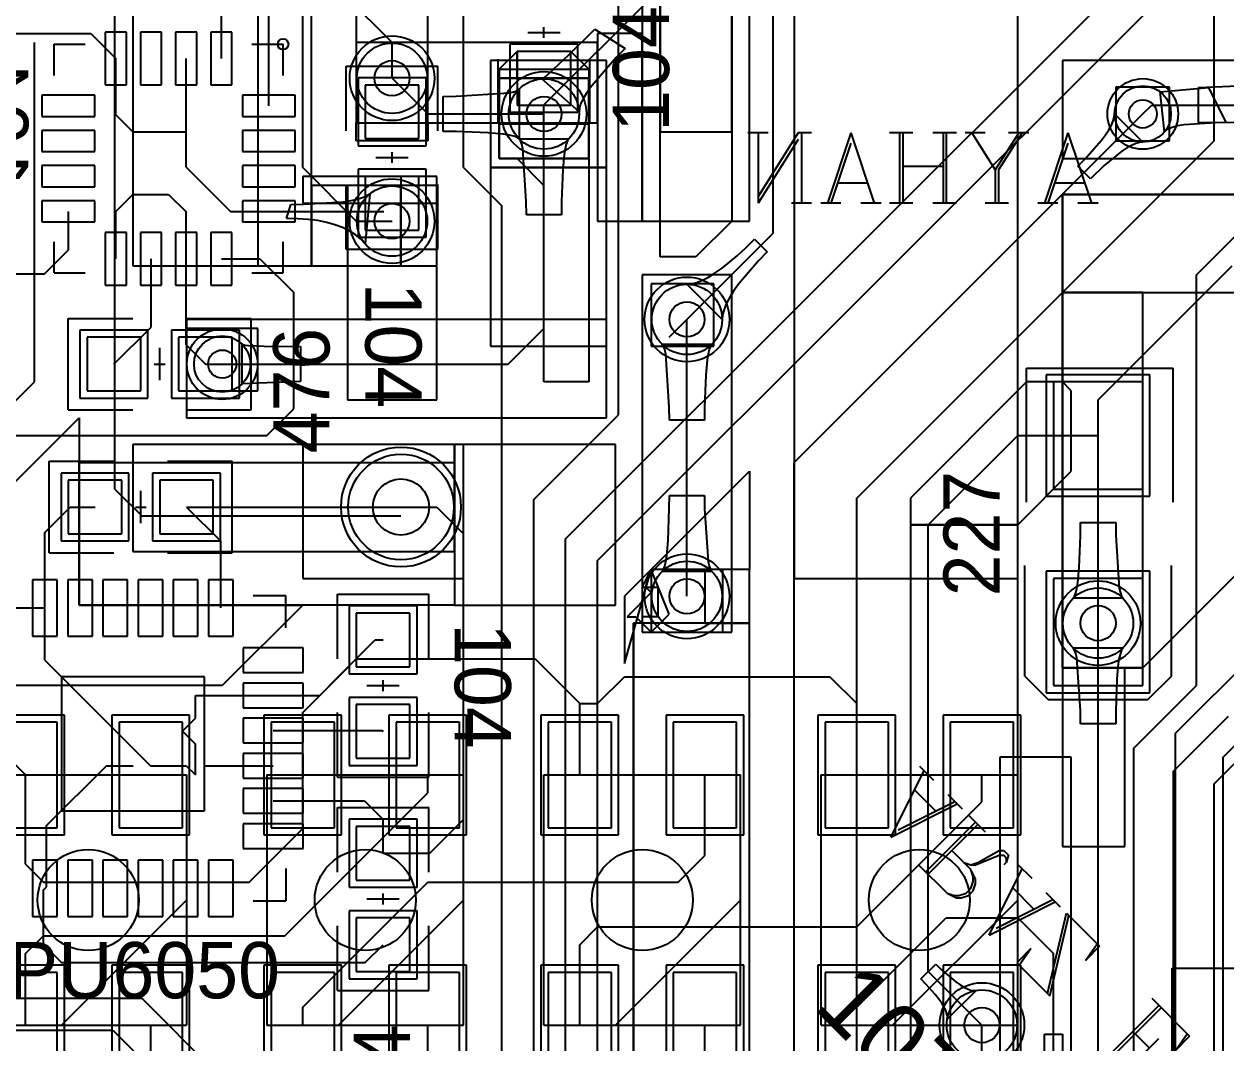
# Model space of a CAD drawing. Header units: millimetres. Extents: x 57.6 to 115.3, y 47.5 to 119.3.
# Drawn here: x 76.05 to 93.13, y 86.74 to 101.23 of the extents above; entities that cross this region are included whole.
import ezdxf

# ---------------------------------------------------------------- set-up
doc = ezdxf.new("R2010")
doc.units = ezdxf.units.MM
for name, color, linetype in [('BottomLayer', 5, 'Continuous'), ('BottomOverlay', 54, 'Continuous'), ('BottomSolder', 6, 'Continuous'), ('PadHoleLayer', 156, 'Continuous'), ('TopLayer', 1, 'Continuous'), ('TopOverlay', 2, 'Continuous'), ('TopSolder', 216, 'Continuous'), ('ViaHoleLayer', 16, 'Continuous')]:
    doc.layers.add(name, color=color, linetype=linetype)

msp = doc.modelspace()

# ---------------------------------------------------------------- linework, layer by layer
at = {"layer": 'BottomLayer'}
for p, q in [((79.375, 102.235), (79.375, 97.79)), ((80.137, 97.79), (80.137, 102.235)), ((83.439, 100.078), (85.596, 102.235)), ((77.597, 101.981), (77.597, 97.79)), ((80.137, 97.79), (80.137, 101.981)), ((80.01, 99.187), (80.01, 101.854)), ((77.343, 94.615), (77.343, 101.6)), ((84.836, 101.473), (84.836, 98.425)), ((86.36, 98.425), (86.36, 101.473)), ((86.995, 101.473), (86.995, 93.345)), ((90.17, 93.345), (90.17, 101.473)), ((83.799, 100.796), (84.163, 101.156)), ((84.163, 101.156), (84.594, 100.879)), ((76.2, 96.139), (76.2, 100.965)), ((80.772, 100.965), (80.772, 99.822)), ((84.201, 100.965), (80.772, 100.965)), ((84.201, 101.092), (84.201, 98.425)), ((84.836, 101.092), (84.201, 101.092)), ((84.201, 99.822), (84.201, 100.965)), ((84.836, 98.425), (84.836, 101.092)), ((83.497, 100.513), (83.799, 100.796)), ((84.594, 100.879), (84.467, 100.75)), ((82.677, 100.711), (82.677, 99.187)), ((84.328, 100.711), (82.677, 100.711)), ((84.467, 100.75), (84.095, 100.319)), ((84.328, 99.187), (84.328, 100.711)), ((90.805, 100.711), (90.805, 99.314)), ((94.488, 100.711), (90.805, 100.711)), ((81.28, 100.457), (81.788, 99.949)), ((83.407, 100.448), (83.424, 100.456)), ((83.938, 99.978), (83.407, 100.448)), ((83.424, 100.456), (83.454, 100.477)), ((83.454, 100.477), (83.497, 100.513)), ((82.945, 100.25), (83.009, 100.265)), ((83.009, 100.265), (83.056, 100.283)), ((83.056, 100.283), (83.086, 100.303)), ((83.086, 100.303), (83.086, 99.595)), ((84.095, 100.319), (84.037, 100.234)), ((92.197, 100.262), (92.882, 100.326)), ((92.258, 99.696), (92.197, 100.262)), ((92.741, 100.326), (93.57, 100.359)), ((92.741, 99.826), (92.741, 100.326)), ((92.882, 100.326), (93.129, 99.826)), ((82.006, 100.199), (82.192, 100.2)), ((82.006, 99.699), (82.006, 100.199)), ((82.192, 100.2), (82.945, 100.25)), ((83.96, 100.088), (83.942, 100.029)), ((83.991, 100.157), (83.96, 100.088)), ((84.037, 100.234), (83.991, 100.157)), ((81.788, 99.949), (83.439, 99.949)), ((83.439, 99.949), (83.439, 100.078)), ((83.439, 96.901), (83.439, 99.949)), ((83.942, 100.029), (83.938, 99.978)), ((91.948, 99.949), (92.075, 100.076)), ((92.075, 100.076), (93.853, 100.076)), ((80.772, 99.822), (84.201, 99.822)), ((92.381, 99.762), (92.327, 99.743)), ((92.448, 99.779), (92.381, 99.762)), ((92.529, 99.793), (92.448, 99.779)), ((92.982, 99.825), (92.529, 99.793)), ((93.256, 99.821), (92.741, 99.826)), ((93.129, 99.826), (92.982, 99.825)), ((82.192, 99.698), (82.006, 99.699)), ((82.647, 99.682), (82.192, 99.698)), ((82.863, 99.662), (82.647, 99.682)), ((82.945, 99.648), (82.863, 99.662)), ((83.009, 99.633), (82.945, 99.648)), ((83.056, 99.615), (83.009, 99.633)), ((83.086, 99.595), (83.056, 99.615)), ((83.105, 99.566), (83.085, 99.596)), ((83.085, 99.596), (83.793, 99.596)), ((83.793, 99.596), (83.773, 99.566)), ((92.286, 99.721), (92.258, 99.696)), ((92.327, 99.743), (92.286, 99.721)), ((83.123, 99.519), (83.105, 99.566)), ((83.138, 99.455), (83.123, 99.519)), ((83.188, 98.702), (83.138, 99.455)), ((83.74, 99.455), (83.726, 99.373)), ((83.755, 99.519), (83.74, 99.455)), ((83.773, 99.566), (83.755, 99.519)), ((83.726, 99.373), (83.706, 99.157)), ((90.805, 99.314), (94.488, 99.314)), ((80.01, 99.187), (80.772, 98.425)), ((80.01, 99.06), (80.01, 98.679)), ((81.915, 99.06), (80.01, 99.06)), ((81.407, 99.06), (81.407, 97.79)), ((81.915, 99.06), (81.407, 99.06)), ((81.915, 97.79), (81.915, 99.06)), ((81.915, 98.679), (81.915, 99.06)), ((82.677, 99.187), (84.328, 99.187)), ((82.677, 99.187), (82.677, 96.647)), ((84.328, 99.187), (82.677, 99.187)), ((83.706, 99.157), (83.69, 98.702)), ((84.328, 96.647), (84.328, 99.187)), ((80.137, 98.933), (80.137, 97.79)), ((81.407, 98.933), (80.137, 98.933)), ((81.407, 97.79), (81.407, 98.933)), ((90.805, 98.806), (90.805, 97.409)), ((97.409, 98.806), (90.805, 98.806)), ((90.805, 92.075), (90.805, 98.806)), ((90.805, 98.806), (93.345, 98.806)), ((80.01, 98.679), (81.915, 98.679)), ((83.189, 98.516), (83.188, 98.702)), ((83.69, 98.702), (83.689, 98.516)), ((80.772, 98.425), (81.28, 98.425)), ((83.689, 98.516), (83.189, 98.516)), ((84.201, 98.425), (84.836, 98.425)), ((84.836, 98.425), (86.36, 98.425)), ((77.597, 97.79), (80.137, 97.79)), ((79.375, 97.79), (80.137, 97.79)), ((80.137, 97.79), (81.407, 97.79)), ((81.407, 97.79), (81.915, 97.79)), ((91.313, 95.885), (93.218, 97.79)), ((84.836, 97.663), (84.836, 92.583)), ((86.106, 97.663), (84.836, 97.663)), ((86.106, 92.583), (86.106, 97.663)), ((90.805, 97.409), (90.805, 92.075)), ((91.948, 97.409), (90.805, 97.409)), ((90.805, 97.409), (97.409, 97.409)), ((91.948, 92.075), (91.948, 97.409)), ((78.359, 97.028), (78.359, 95.631)), ((84.328, 97.028), (78.359, 97.028)), ((84.328, 95.631), (84.328, 97.028)), ((85.471, 93.091), (85.471, 97.028)), ((82.931, 96.393), (83.439, 96.901)), ((79.15, 96.11), (79.15, 96.676)), ((79.15, 96.676), (79.164, 96.67)), ((79.164, 96.67), (79.193, 96.664)), ((85.137, 96.645), (85.117, 96.675)), ((85.117, 96.675), (85.825, 96.675)), ((85.825, 96.675), (85.805, 96.645)), ((79.193, 96.664), (79.238, 96.659)), ((79.238, 96.659), (79.464, 96.648)), ((79.464, 96.648), (79.979, 96.643)), ((79.979, 96.643), (79.979, 96.143)), ((82.677, 96.647), (84.328, 96.647)), ((85.155, 96.598), (85.137, 96.645)), ((85.17, 96.534), (85.155, 96.598)), ((85.22, 95.781), (85.17, 96.534)), ((85.772, 96.534), (85.758, 96.452)), ((85.787, 96.598), (85.772, 96.534)), ((85.805, 96.645), (85.787, 96.598)), ((78.867, 96.393), (82.931, 96.393)), ((85.758, 96.452), (85.738, 96.236)), ((85.738, 96.236), (85.722, 95.781)), ((75.198, 95.137), (76.2, 96.139)), ((79.979, 96.143), (79.15, 96.11)), ((91.313, 92.71), (91.313, 95.885)), ((85.221, 95.595), (85.22, 95.781)), ((85.722, 95.781), (85.721, 95.595)), ((75.184, 93.98), (76.835, 95.631)), ((76.835, 95.631), (76.835, 92.964)), ((78.359, 95.631), (84.328, 95.631)), ((85.721, 95.595), (85.221, 95.595)), ((77.597, 95.25), (77.597, 93.726)), ((82.169, 95.25), (77.597, 95.25)), ((82.169, 93.726), (82.169, 95.25)), ((82.169, 95.25), (82.169, 92.964)), ((84.455, 95.25), (82.169, 95.25)), ((84.455, 92.964), (84.455, 95.25)), ((76.835, 92.964), (76.835, 94.996)), ((76.835, 94.996), (82.169, 94.996)), ((82.169, 94.996), (82.169, 92.964)), ((77.343, 94.615), (77.724, 94.234)), ((85.22, 94.338), (85.221, 94.524)), ((85.221, 94.524), (85.721, 94.524)), ((85.721, 94.524), (85.722, 94.338)), ((85.204, 93.883), (85.22, 94.338)), ((85.722, 94.338), (85.772, 93.585)), ((77.724, 94.234), (81.407, 94.234)), ((91.062, 93.957), (91.063, 94.143)), ((91.063, 94.143), (91.563, 94.143)), ((91.563, 94.143), (91.564, 93.957)), ((91.046, 93.502), (91.062, 93.957)), ((91.564, 93.957), (91.614, 93.204)), ((92.414, 91.144), (95.25, 93.98)), ((93.091, 90.805), (96.266, 93.98)), ((85.184, 93.667), (85.204, 93.883)), ((77.597, 93.726), (82.169, 93.726)), ((85.17, 93.585), (85.184, 93.667)), ((85.117, 93.444), (85.137, 93.474)), ((85.825, 93.444), (85.117, 93.444)), ((85.137, 93.474), (85.155, 93.521)), ((85.155, 93.521), (85.17, 93.585)), ((85.772, 93.585), (85.787, 93.521)), ((85.787, 93.521), (85.805, 93.474)), ((85.805, 93.474), (85.825, 93.444)), ((91.026, 93.286), (91.046, 93.502)), ((93.345, 93.472), (91.948, 92.075)), ((86.995, 93.345), (90.17, 93.345)), ((91.012, 93.204), (91.026, 93.286)), ((90.959, 93.063), (90.979, 93.093)), ((90.979, 93.093), (90.997, 93.14)), ((90.997, 93.14), (91.012, 93.204)), ((91.614, 93.204), (91.629, 93.14)), ((91.629, 93.14), (91.647, 93.093)), ((91.647, 93.093), (91.667, 93.063)), ((82.169, 92.964), (76.835, 92.964)), ((76.835, 92.964), (80.01, 92.964)), ((80.01, 92.964), (78.867, 91.821)), ((82.169, 92.964), (84.455, 92.964)), ((91.667, 93.063), (90.959, 93.063)), ((84.836, 92.583), (86.106, 92.583)), ((91.313, 83.82), (91.313, 92.71)), ((90.979, 92.327), (90.959, 92.357)), ((90.959, 92.357), (91.667, 92.357)), ((90.997, 92.28), (90.979, 92.327)), ((91.012, 92.216), (90.997, 92.28)), ((91.629, 92.28), (91.614, 92.216)), ((91.647, 92.327), (91.629, 92.28)), ((91.667, 92.357), (91.647, 92.327)), ((80.01, 91.44), (80.772, 92.202)), ((80.772, 92.202), (83.312, 92.202)), ((83.312, 92.202), (83.947, 91.567)), ((90.805, 92.075), (91.948, 92.075)), ((90.805, 92.075), (90.805, 89.535)), ((91.694, 92.075), (90.805, 92.075)), ((91.948, 92.075), (90.805, 92.075)), ((91.062, 91.463), (91.012, 92.216)), ((91.6, 92.134), (91.58, 91.918)), ((91.614, 92.216), (91.6, 92.134)), ((91.694, 89.535), (91.694, 92.075)), ((84.201, 91.567), (84.582, 91.948)), ((84.582, 91.948), (87.503, 91.948)), ((87.503, 91.948), (87.884, 91.567)), ((91.58, 91.918), (91.564, 91.463)), ((78.867, 91.821), (75.184, 91.821)), ((83.947, 90.551), (83.947, 91.567)), ((83.947, 91.567), (84.201, 91.567)), ((87.884, 90.551), (87.884, 91.567)), ((80.01, 90.551), (80.01, 91.44)), ((91.063, 91.277), (91.062, 91.463)), ((91.564, 91.463), (91.563, 91.277)), ((76.523, 91.301), (75.623, 91.301)), ((76.523, 89.801), (76.523, 91.301)), ((78.301, 91.301), (77.401, 91.301)), ((77.401, 91.301), (77.401, 89.801)), ((78.301, 89.801), (78.301, 91.301)), ((80.46, 91.301), (79.56, 91.301)), ((79.56, 91.301), (79.56, 89.801)), ((80.46, 89.801), (80.46, 91.301)), ((82.238, 91.301), (81.338, 91.301)), ((81.338, 91.301), (81.338, 89.801)), ((82.238, 89.801), (82.238, 91.301)), ((84.397, 91.301), (83.497, 91.301)), ((83.497, 91.301), (83.497, 89.801)), ((84.397, 89.801), (84.397, 91.301)), ((86.175, 91.301), (85.275, 91.301)), ((85.275, 91.301), (85.275, 89.801)), ((86.175, 89.801), (86.175, 91.301)), ((88.334, 91.301), (87.434, 91.301)), ((87.434, 91.301), (87.434, 89.801)), ((88.334, 89.801), (88.334, 91.301)), ((90.112, 91.301), (89.212, 91.301)), ((89.212, 91.301), (89.212, 89.801)), ((90.112, 89.801), (90.112, 91.301)), ((91.563, 91.277), (91.063, 91.277)), ((92.414, 83.735), (92.414, 91.144)), ((75.819, 90.805), (76.073, 90.551)), ((93.091, 84.074), (93.091, 90.805)), ((76.073, 89.281), (76.073, 90.551)), ((80.01, 89.789), (80.01, 90.551)), ((81.788, 90.297), (81.788, 90.551)), ((85.725, 89.408), (85.725, 90.551)), ((89.662, 90.17), (89.662, 90.551)), ((79.756, 88.265), (81.788, 90.297)), ((87.884, 88.392), (89.662, 90.17)), ((75.623, 89.801), (76.523, 89.801)), ((77.401, 89.801), (78.301, 89.801)), ((79.248, 89.027), (80.01, 89.789)), ((79.56, 89.801), (80.46, 89.801)), ((81.338, 89.801), (82.238, 89.801)), ((83.497, 89.801), (84.397, 89.801)), ((85.275, 89.801), (86.175, 89.801)), ((87.434, 89.801), (88.334, 89.801)), ((89.212, 89.801), (90.112, 89.801)), ((90.805, 89.535), (91.694, 89.535)), ((85.344, 89.027), (85.725, 89.408)), ((76.073, 89.281), (76.327, 89.027)), ((76.327, 89.027), (79.248, 89.027)), ((80.01, 87.249), (81.788, 89.027)), ((81.788, 89.027), (85.344, 89.027)), ((87.884, 87.249), (89.154, 88.519)), ((89.154, 88.519), (90.17, 88.519)), ((90.17, 88.519), (90.678, 88.011)), ((83.947, 88.138), (84.201, 88.392)), ((84.201, 88.392), (87.884, 88.392)), ((76.073, 88.011), (76.327, 88.265)), ((76.327, 88.265), (79.756, 88.265)), ((83.947, 86.995), (83.947, 88.138)), ((76.073, 86.995), (76.073, 88.011)), ((90.678, 85.217), (90.678, 88.011)), ((76.523, 87.745), (75.623, 87.745)), ((76.523, 86.245), (76.523, 87.745)), ((78.301, 87.745), (77.401, 87.745)), ((77.401, 87.745), (77.401, 86.245)), ((78.301, 86.245), (78.301, 87.745)), ((80.46, 87.745), (79.56, 87.745)), ((79.56, 87.745), (79.56, 86.245)), ((80.46, 86.245), (80.46, 87.745)), ((82.238, 87.745), (81.338, 87.745)), ((81.338, 87.745), (81.338, 86.245)), ((82.238, 86.245), (82.238, 87.745)), ((84.397, 87.745), (83.497, 87.745)), ((83.497, 87.745), (83.497, 86.245)), ((84.397, 86.245), (84.397, 87.745)), ((86.175, 87.745), (85.275, 87.745)), ((85.275, 87.745), (85.275, 86.245)), ((86.175, 86.245), (86.175, 87.745)), ((88.334, 87.745), (87.434, 87.745)), ((87.434, 87.745), (87.434, 86.245)), ((88.334, 86.245), (88.334, 87.745)), ((90.112, 87.745), (89.212, 87.745)), ((89.212, 87.745), (89.212, 86.245)), ((90.112, 86.245), (90.112, 87.745)), ((80.01, 86.995), (80.01, 87.249)), ((87.884, 86.995), (87.884, 87.249)), ((77.851, 86.233), (77.851, 86.995)), ((81.788, 85.852), (81.788, 86.995)), ((85.725, 86.106), (85.725, 86.995)), ((89.662, 85.979), (89.662, 86.995)), ((90.551, 85.471), (90.551, 86.868)), ((90.551, 86.868), (90.805, 86.868)), ((90.805, 86.868), (90.805, 85.344))]:
    msp.add_line(p, q, dxfattribs=at)
for centre, radius in [((81.28, 100.457), 0.5), ((83.439, 99.949), 0.5), ((91.948, 99.949), 0.4), ((81.28, 98.425), 0.5), ((85.471, 97.028), 0.5), ((78.867, 96.393), 0.4), ((81.407, 94.361), 0.75), ((85.471, 93.091), 0.5), ((91.313, 92.71), 0.5), ((89.662, 86.995), 0.5)]:
    msp.add_circle(centre, radius, dxfattribs=at)
at = {"layer": 'BottomOverlay'}
for p, q in [((75.565, 90.551), (78.359, 90.551)), ((78.359, 90.551), (78.359, 86.995)), ((79.502, 90.551), (79.502, 86.995)), ((79.502, 90.551), (82.296, 90.551)), ((82.296, 86.995), (82.296, 90.551)), ((83.439, 86.995), (83.439, 90.551)), ((83.439, 90.551), (86.233, 90.551)), ((86.233, 86.995), (86.233, 90.551)), ((87.376, 86.995), (87.376, 90.551)), ((87.376, 90.551), (90.17, 90.551)), ((90.17, 86.995), (90.17, 90.551)), ((76.581, 86.995), (78.359, 88.773)), ((80.518, 86.995), (82.296, 88.773)), ((84.455, 86.995), (86.233, 88.773)), ((88.392, 86.995), (90.17, 88.773)), ((92.364, 87.806), (114.364, 87.806)), ((92.364, 71.806), (92.364, 87.806)), ((75.565, 86.995), (78.359, 86.995)), ((79.502, 86.995), (82.296, 86.995)), ((83.439, 86.995), (86.233, 86.995)), ((87.376, 86.995), (90.17, 86.995))]:
    msp.add_line(p, q, dxfattribs=at)
for centre in [(76.962, 88.773), (80.899, 88.773), (84.836, 88.773), (88.773, 88.773)]:
    msp.add_circle(centre, 0.718, dxfattribs=at)
at = {"layer": 'BottomSolder'}
for p, q in [((76.625, 91.403), (75.521, 91.403)), ((76.625, 89.699), (76.625, 91.403)), ((78.403, 91.403), (77.299, 91.403)), ((77.299, 91.403), (77.299, 89.699)), ((78.403, 89.699), (78.403, 91.403)), ((80.562, 91.403), (79.458, 91.403)), ((79.458, 91.403), (79.458, 89.699)), ((80.562, 89.699), (80.562, 91.403)), ((82.34, 91.403), (81.236, 91.403)), ((81.236, 91.403), (81.236, 89.699)), ((82.34, 89.699), (82.34, 91.403)), ((84.499, 91.403), (83.395, 91.403)), ((83.395, 91.403), (83.395, 89.699)), ((84.499, 89.699), (84.499, 91.403)), ((86.277, 91.403), (85.173, 91.403)), ((85.173, 91.403), (85.173, 89.699)), ((86.277, 89.699), (86.277, 91.403)), ((88.436, 91.403), (87.332, 91.403)), ((87.332, 91.403), (87.332, 89.699)), ((88.436, 89.699), (88.436, 91.403)), ((90.214, 91.403), (89.11, 91.403)), ((89.11, 91.403), (89.11, 89.699)), ((90.214, 89.699), (90.214, 91.403)), ((75.521, 89.699), (76.625, 89.699)), ((77.299, 89.699), (78.403, 89.699)), ((79.458, 89.699), (80.562, 89.699)), ((81.236, 89.699), (82.34, 89.699)), ((83.395, 89.699), (84.499, 89.699)), ((85.173, 89.699), (86.277, 89.699)), ((87.332, 89.699), (88.436, 89.699)), ((89.11, 89.699), (90.214, 89.699)), ((76.625, 87.847), (75.521, 87.847)), ((76.625, 86.143), (76.625, 87.847)), ((78.403, 87.847), (77.299, 87.847)), ((77.299, 87.847), (77.299, 86.143)), ((78.403, 86.143), (78.403, 87.847)), ((80.562, 87.847), (79.458, 87.847)), ((79.458, 87.847), (79.458, 86.143)), ((80.562, 86.143), (80.562, 87.847)), ((82.34, 87.847), (81.236, 87.847)), ((81.236, 87.847), (81.236, 86.143)), ((82.34, 86.143), (82.34, 87.847)), ((84.499, 87.847), (83.395, 87.847)), ((83.395, 87.847), (83.395, 86.143)), ((84.499, 86.143), (84.499, 87.847)), ((86.277, 87.847), (85.173, 87.847)), ((85.173, 87.847), (85.173, 86.143)), ((86.277, 86.143), (86.277, 87.847)), ((88.436, 87.847), (87.332, 87.847)), ((87.332, 87.847), (87.332, 86.143)), ((88.436, 86.143), (88.436, 87.847)), ((90.214, 87.847), (89.11, 87.847)), ((89.11, 87.847), (89.11, 86.143)), ((90.214, 86.143), (90.214, 87.847))]:
    msp.add_line(p, q, dxfattribs=at)
for centre, radius in [((81.28, 100.457), 0.602), ((83.439, 99.949), 0.602), ((91.948, 99.949), 0.502), ((81.28, 98.425), 0.602), ((85.471, 97.028), 0.602), ((78.867, 96.393), 0.502), ((81.407, 94.361), 0.852), ((85.471, 93.091), 0.602), ((91.313, 92.71), 0.602), ((89.662, 86.995), 0.602)]:
    msp.add_circle(centre, radius, dxfattribs=at)
at = {"layer": 'PadHoleLayer'}
for points in [[(76.073, 90.551), (76.073, 90.551), (76.073, 90.551), (76.073, 90.551)], [(77.851, 90.551), (77.851, 90.551), (77.851, 90.551), (77.851, 90.551)], [(80.01, 90.551), (80.01, 90.551), (80.01, 90.551), (80.01, 90.551)], [(81.788, 90.551), (81.788, 90.551), (81.788, 90.551), (81.788, 90.551)], [(83.947, 90.551), (83.947, 90.551), (83.947, 90.551), (83.947, 90.551)], [(85.725, 90.551), (85.725, 90.551), (85.725, 90.551), (85.725, 90.551)], [(87.884, 90.551), (87.884, 90.551), (87.884, 90.551), (87.884, 90.551)], [(89.662, 90.551), (89.662, 90.551), (89.662, 90.551), (89.662, 90.551)], [(76.073, 86.995), (76.073, 86.995), (76.073, 86.995), (76.073, 86.995)], [(77.851, 86.995), (77.851, 86.995), (77.851, 86.995), (77.851, 86.995)], [(80.01, 86.995), (80.01, 86.995), (80.01, 86.995), (80.01, 86.995)], [(81.788, 86.995), (81.788, 86.995), (81.788, 86.995), (81.788, 86.995)], [(83.947, 86.995), (83.947, 86.995), (83.947, 86.995), (83.947, 86.995)], [(85.725, 86.995), (85.725, 86.995), (85.725, 86.995), (85.725, 86.995)], [(87.884, 86.995), (87.884, 86.995), (87.884, 86.995), (87.884, 86.995)], [(89.662, 86.995), (89.662, 86.995), (89.662, 86.995), (89.662, 86.995)]]:
    msp.add_lwpolyline(points, close=True, dxfattribs=at)
at = {"layer": 'TopLayer'}
for p, q in [((92.964, 99.568), (92.964, 107.188)), ((82.296, 99.187), (82.296, 104.394)), ((84.496, 95.672), (84.496, 104.394)), ((86.696, 98.253), (86.696, 104.394)), ((79.121, 103.124), (81.28, 100.965)), ((85.09, 102.743), (85.09, 99.695)), ((86.106, 99.695), (86.106, 102.743)), ((80.772, 102.362), (80.772, 99.822)), ((81.788, 99.822), (81.788, 102.362)), ((85.09, 97.917), (85.09, 102.108)), ((86.106, 102.108), (86.106, 98.425)), ((83.747, 93.907), (91.694, 101.854)), ((92.71, 97.663), (96.901, 101.854)), ((79.53, 100.064), (79.53, 101.699)), ((84.201, 93.599), (92.329, 101.727)), ((78.855, 100.739), (78.855, 101.485)), ((77.505, 101.114), (77.205, 101.114)), ((77.205, 101.114), (77.205, 100.364)), ((77.505, 100.364), (77.505, 101.114)), ((78.005, 101.114), (77.705, 101.114)), ((77.705, 101.114), (77.705, 100.364)), ((78.005, 100.364), (78.005, 101.114)), ((78.505, 101.114), (78.205, 101.114)), ((78.205, 101.114), (78.205, 100.364)), ((78.505, 100.364), (78.505, 101.114)), ((79.005, 101.114), (78.705, 101.114)), ((78.705, 101.114), (78.705, 100.364)), ((79.005, 100.364), (79.005, 101.114)), ((75.423, 101.092), (77.002, 101.092)), ((77.002, 101.092), (77.355, 100.739)), ((81.28, 100.457), (81.28, 100.965)), ((83.058, 100.838), (82.804, 100.584)), ((83.058, 100.457), (83.058, 100.838)), ((83.82, 100.838), (83.058, 100.838)), ((83.058, 100.838), (83.058, 100.076)), ((83.82, 100.457), (83.82, 100.838)), ((83.82, 100.838), (84.074, 100.584)), ((83.82, 100.076), (83.82, 100.838)), ((77.355, 99.937), (77.355, 100.739)), ((78.355, 99.695), (78.355, 100.739)), ((82.804, 100.584), (82.804, 100.457)), ((82.804, 99.314), (82.804, 100.584)), ((82.804, 100.584), (84.074, 100.584)), ((82.804, 100.457), (82.804, 99.314)), ((84.074, 100.457), (82.804, 100.457)), ((82.804, 100.457), (83.058, 100.457)), ((82.804, 100.457), (84.074, 100.457)), ((82.804, 99.314), (82.804, 100.457)), ((84.074, 100.457), (83.82, 100.457)), ((84.074, 100.584), (84.074, 100.457)), ((84.074, 100.584), (84.074, 96.139)), ((84.074, 99.314), (84.074, 100.457)), ((84.074, 100.457), (84.074, 99.314)), ((77.205, 100.364), (77.505, 100.364)), ((77.705, 100.364), (78.005, 100.364)), ((78.205, 100.364), (78.505, 100.364)), ((78.705, 100.364), (79.005, 100.364)), ((81.661, 100.36), (80.899, 100.36)), ((80.899, 100.36), (80.899, 99.598)), ((81.661, 99.598), (81.661, 100.36)), ((91.567, 100.33), (91.567, 99.568)), ((92.329, 100.33), (91.567, 100.33)), ((92.329, 99.568), (92.329, 100.33)), ((77.055, 100.214), (76.305, 100.214)), ((76.305, 100.214), (76.305, 99.914)), ((77.055, 99.914), (77.055, 100.214)), ((79.905, 100.214), (79.155, 100.214)), ((79.155, 100.214), (79.155, 99.914)), ((79.905, 99.914), (79.905, 100.214)), ((76.305, 99.914), (77.055, 99.914)), ((77.355, 99.937), (77.597, 99.695)), ((79.155, 99.914), (79.905, 99.914)), ((83.058, 100.076), (83.82, 100.076)), ((86.995, 94.996), (91.948, 99.949)), ((91.543, 99.902), (91.548, 99.949)), ((91.548, 99.949), (91.948, 99.549)), ((80.772, 99.822), (81.788, 99.822)), ((80.772, 99.822), (81.788, 99.822)), ((80.772, 99.568), (80.772, 99.822)), ((81.788, 99.822), (81.788, 99.568)), ((91.464, 99.724), (91.501, 99.79)), ((91.501, 99.79), (91.527, 99.849)), ((91.527, 99.849), (91.543, 99.902)), ((77.055, 99.714), (76.305, 99.714)), ((76.305, 99.714), (76.305, 99.414)), ((77.055, 99.414), (77.055, 99.714)), ((77.597, 99.695), (78.355, 99.695)), ((78.355, 99.191), (78.355, 99.695)), ((79.905, 99.714), (79.155, 99.714)), ((79.155, 99.714), (79.155, 99.414)), ((79.905, 99.414), (79.905, 99.714)), ((80.899, 99.598), (81.661, 99.598)), ((85.09, 99.695), (86.106, 99.695)), ((91.124, 99.307), (91.359, 99.575)), ((91.359, 99.575), (91.417, 99.653)), ((91.417, 99.653), (91.464, 99.724)), ((76.305, 99.414), (77.055, 99.414)), ((79.155, 99.414), (79.905, 99.414)), ((81.788, 99.568), (80.772, 99.568)), ((87.884, 94.488), (92.964, 99.568)), ((91.567, 99.568), (92.329, 99.568)), ((91.652, 99.418), (91.574, 99.36)), ((91.723, 99.465), (91.652, 99.418)), ((91.789, 99.502), (91.723, 99.465)), ((91.848, 99.528), (91.789, 99.502)), ((91.901, 99.544), (91.848, 99.528)), ((91.948, 99.549), (91.901, 99.544)), ((82.804, 99.314), (84.074, 99.314)), ((84.074, 99.314), (82.804, 99.314)), ((83.058, 99.314), (82.804, 99.314)), ((83.439, 98.933), (83.058, 99.314)), ((91.024, 99.205), (91.124, 99.307)), ((91.574, 99.36), (91.401, 99.214)), ((77.055, 99.214), (76.305, 99.214)), ((76.305, 99.214), (76.305, 98.914)), ((77.055, 98.914), (77.055, 99.214)), ((78.355, 99.191), (78.982, 98.564)), ((79.905, 99.214), (79.155, 99.214)), ((79.155, 99.214), (79.155, 98.914)), ((79.905, 98.914), (79.905, 99.214)), ((81.661, 99.06), (80.899, 99.06)), ((80.899, 99.06), (80.899, 98.298)), ((81.661, 98.298), (81.661, 99.06)), ((82.296, 99.187), (82.839, 98.644)), ((91.204, 99.025), (91.024, 99.205)), ((91.401, 99.214), (91.204, 99.025)), ((76.305, 98.914), (77.055, 98.914)), ((79.155, 98.914), (79.905, 98.914)), ((80.645, 98.933), (80.645, 95.885)), ((81.915, 98.933), (80.645, 98.933)), ((81.915, 95.885), (81.915, 98.933)), ((83.439, 96.139), (83.439, 98.933)), ((77.355, 98.564), (77.597, 98.806)), ((77.597, 98.806), (78.105, 98.806)), ((78.105, 98.806), (78.355, 98.556)), ((80.697, 98.717), (80.786, 98.736)), ((80.786, 98.736), (80.86, 98.759)), ((80.86, 98.759), (80.919, 98.784)), ((80.963, 98.812), (80.897, 98.104)), ((80.919, 98.784), (80.963, 98.812)), ((77.055, 98.714), (76.305, 98.714)), ((76.305, 98.714), (76.305, 98.414)), ((76.68, 98.016), (76.68, 98.564)), ((77.055, 98.414), (77.055, 98.714)), ((77.355, 97.889), (77.355, 98.564)), ((78.355, 97.889), (78.355, 98.556)), ((78.982, 98.564), (79.53, 98.564)), ((79.905, 98.714), (79.155, 98.714)), ((79.155, 98.714), (79.155, 98.414)), ((79.53, 98.564), (81.165, 98.564)), ((79.782, 98.464), (79.841, 98.664)), ((79.841, 98.664), (80.022, 98.665)), ((79.905, 98.414), (79.905, 98.714)), ((80.022, 98.665), (80.592, 98.701)), ((80.592, 98.701), (80.697, 98.717)), ((82.839, 86.289), (82.839, 98.644)), ((76.305, 98.414), (77.055, 98.414)), ((79.155, 98.414), (79.905, 98.414)), ((79.939, 98.46), (79.782, 98.464)), ((80.087, 98.45), (79.939, 98.46)), ((80.224, 98.432), (80.087, 98.45)), ((80.351, 98.406), (80.224, 98.432)), ((80.467, 98.374), (80.351, 98.406)), ((86.106, 98.425), (85.598, 97.917)), ((77.505, 98.264), (77.205, 98.264)), ((77.205, 98.264), (77.205, 97.514)), ((77.505, 97.514), (77.505, 98.264)), ((78.005, 98.264), (77.705, 98.264)), ((77.705, 98.264), (77.705, 97.514)), ((78.005, 97.514), (78.005, 98.264)), ((78.505, 98.264), (78.205, 98.264)), ((78.205, 98.264), (78.205, 97.514)), ((78.505, 97.514), (78.505, 98.264)), ((79.005, 98.264), (78.705, 98.264)), ((78.705, 98.264), (78.705, 97.514)), ((79.005, 97.514), (79.005, 98.264)), ((80.574, 98.334), (80.467, 98.374)), ((80.67, 98.288), (80.574, 98.334)), ((80.756, 98.234), (80.67, 98.288)), ((80.831, 98.172), (80.756, 98.234)), ((80.899, 98.298), (81.661, 98.298)), ((85.471, 97.028), (86.696, 98.253)), ((80.897, 98.104), (80.831, 98.172)), ((86.188, 97.937), (86.306, 98.046)), ((86.306, 98.046), (86.43, 98.167)), ((86.43, 98.167), (86.61, 97.987)), ((76.342, 97.678), (76.68, 98.016)), ((77.855, 96.92), (77.855, 97.889)), ((78.355, 96.666), (78.355, 97.889)), ((78.855, 97.889), (79.403, 97.889)), ((79.403, 97.889), (79.883, 97.409)), ((85.598, 97.917), (85.09, 97.917)), ((85.97, 97.758), (86.188, 97.937)), ((86.61, 97.987), (86.489, 97.863)), ((85.871, 97.688), (85.97, 97.758)), ((86.489, 97.863), (86.201, 97.527)), ((75.184, 97.678), (76.342, 97.678)), ((84.963, 97.536), (84.963, 96.647)), ((85.852, 97.536), (84.963, 97.536)), ((85.471, 97.528), (85.538, 97.534)), ((85.971, 97.028), (85.471, 97.528)), ((85.538, 97.534), (85.612, 97.554)), ((85.612, 97.554), (85.692, 97.586)), ((85.692, 97.586), (85.778, 97.63)), ((85.778, 97.63), (85.871, 97.688)), ((85.852, 96.647), (85.852, 97.536)), ((86.201, 97.527), (86.131, 97.428)), ((92.71, 91.821), (92.71, 97.663)), ((77.205, 97.514), (77.505, 97.514)), ((77.705, 97.514), (78.005, 97.514)), ((78.205, 97.514), (78.505, 97.514)), ((78.705, 97.514), (79.005, 97.514)), ((79.883, 95.758), (79.883, 97.409)), ((86.131, 97.428), (86.073, 97.335)), ((86.029, 97.249), (85.997, 97.169)), ((86.073, 97.335), (86.029, 97.249)), ((85.217, 96.774), (85.471, 97.028)), ((85.977, 97.095), (85.971, 97.028)), ((85.997, 97.169), (85.977, 97.095)), ((77.328, 96.393), (77.855, 96.92)), ((78.359, 96.901), (78.359, 96.012)), ((79.375, 96.901), (78.359, 96.901)), ((79.375, 96.012), (79.375, 96.901)), ((76.947, 96.774), (76.947, 96.012)), ((77.709, 96.774), (76.947, 96.774)), ((77.709, 96.012), (77.709, 96.774)), ((78.247, 96.774), (78.247, 96.012)), ((79.009, 96.774), (78.247, 96.774)), ((79.009, 96.012), (79.009, 96.774)), ((78.355, 96.666), (78.628, 96.393)), ((84.963, 96.647), (85.852, 96.647)), ((78.628, 96.393), (78.867, 96.393)), ((76.947, 96.012), (77.709, 96.012)), ((78.247, 96.012), (79.009, 96.012)), ((78.359, 96.012), (79.375, 96.012)), ((84.074, 96.139), (83.439, 96.139)), ((90.297, 96.139), (88.646, 94.488)), ((90.805, 96.139), (90.297, 96.139)), ((91.948, 96.139), (90.678, 96.139)), ((90.678, 96.139), (90.678, 94.615)), ((90.932, 96.012), (90.805, 96.139)), ((90.932, 94.869), (90.932, 96.012)), ((91.948, 94.615), (91.948, 96.139)), ((80.645, 95.885), (81.915, 95.885)), ((79.502, 95.377), (79.883, 95.758)), ((83.293, 94.469), (84.496, 95.672)), ((75.819, 95.377), (79.502, 95.377)), ((88.9, 94.107), (90.17, 95.377)), ((90.17, 95.377), (91.313, 95.377)), ((80.01, 95.25), (80.01, 93.345)), ((82.296, 95.25), (80.01, 95.25)), ((82.296, 93.345), (82.296, 95.25)), ((86.995, 80.874), (86.995, 94.996)), ((84.963, 93.472), (86.36, 94.869)), ((86.36, 94.869), (86.36, 93.472)), ((90.17, 94.107), (90.932, 94.869)), ((76.678, 94.742), (76.678, 93.98)), ((77.44, 94.742), (76.678, 94.742)), ((77.44, 93.98), (77.44, 94.742)), ((77.978, 94.742), (77.978, 93.98)), ((78.74, 94.742), (77.978, 94.742)), ((78.74, 93.98), (78.74, 94.742)), ((83.293, 86.101), (83.293, 94.469)), ((87.884, 78.867), (87.884, 94.488)), ((88.646, 94.488), (88.646, 94.107)), ((90.678, 94.615), (91.948, 94.615)), ((76.347, 94), (76.708, 94.361)), ((76.708, 94.361), (77.059, 94.361)), ((78.359, 94.361), (78.847, 93.873)), ((78.359, 94.361), (81.407, 94.361)), ((81.407, 94.361), (81.915, 94.361)), ((81.915, 94.361), (82.296, 93.98)), ((88.646, 94.107), (88.646, 85.979)), ((90.17, 94.107), (88.646, 94.107)), ((88.646, 94.107), (90.17, 94.107)), ((88.9, 87.757), (88.9, 94.107)), ((90.17, 85.979), (90.17, 94.107)), ((76.347, 92.926), (76.347, 94)), ((76.678, 93.98), (77.44, 93.98)), ((77.978, 93.98), (78.74, 93.98)), ((82.296, 89.916), (82.296, 93.98)), ((78.847, 92.926), (78.847, 93.873)), ((83.747, 85.913), (83.747, 93.907)), ((84.201, 85.725), (84.201, 93.599)), ((84.582, 92.134), (84.963, 93.472)), ((84.963, 93.472), (84.582, 93.091)), ((84.836, 93.218), (84.963, 93.472)), ((84.963, 93.472), (84.963, 92.583)), ((85.979, 93.472), (84.963, 93.472)), ((85.217, 92.837), (84.963, 93.472)), ((84.963, 93.472), (84.963, 93.144)), ((84.963, 93.472), (84.963, 93.144)), ((86.36, 93.472), (84.963, 93.472)), ((85.725, 93.472), (85.725, 92.71)), ((86.36, 93.472), (85.725, 93.472)), ((85.979, 92.583), (85.979, 93.472)), ((86.36, 92.71), (86.36, 93.472)), ((76.172, 93.326), (76.172, 92.526)), ((76.522, 93.326), (76.172, 93.326)), ((76.522, 92.526), (76.522, 93.326)), ((76.672, 93.326), (76.672, 92.526)), ((77.022, 93.326), (76.672, 93.326)), ((77.022, 92.526), (77.022, 93.326)), ((77.172, 93.326), (77.172, 92.526)), ((77.522, 93.326), (77.172, 93.326)), ((77.522, 92.526), (77.522, 93.326)), ((77.672, 93.326), (77.672, 92.526)), ((78.022, 93.326), (77.672, 93.326)), ((78.022, 92.526), (78.022, 93.326)), ((78.172, 93.326), (78.172, 92.526)), ((78.522, 93.326), (78.172, 93.326)), ((78.522, 92.526), (78.522, 93.326)), ((78.672, 93.326), (78.672, 92.526)), ((79.022, 93.326), (78.672, 93.326)), ((79.022, 92.526), (79.022, 93.326)), ((80.01, 93.345), (82.296, 93.345)), ((91.948, 93.345), (90.678, 93.345)), ((90.678, 93.345), (90.678, 91.821)), ((91.948, 91.821), (91.948, 93.345)), ((84.582, 93.091), (84.582, 92.134)), ((84.963, 93.144), (84.619, 92.8)), ((84.836, 93.218), (84.836, 92.803)), ((85.062, 93.218), (84.836, 93.218)), ((84.889, 93.218), (84.836, 93.218)), ((84.963, 93.144), (84.889, 93.218)), ((85.062, 92.803), (85.062, 93.218)), ((74.236, 92.926), (76.347, 92.926)), ((76.347, 92.182), (76.347, 92.926)), ((81.534, 92.852), (80.772, 92.852)), ((80.772, 92.852), (80.772, 92.09)), ((81.534, 92.09), (81.534, 92.852)), ((84.619, 92.8), (84.746, 92.8)), ((84.746, 92.8), (84.963, 92.583)), ((84.836, 92.803), (85.062, 92.803)), ((84.963, 92.583), (85.217, 92.837)), ((84.709, 84.582), (84.709, 92.71)), ((84.709, 92.71), (84.709, 85.09)), ((86.36, 92.71), (84.709, 92.71)), ((84.963, 92.583), (85.979, 92.583)), ((85.725, 92.71), (86.36, 92.71)), ((86.36, 85.09), (86.36, 92.71)), ((76.172, 92.526), (76.522, 92.526)), ((76.672, 92.526), (77.022, 92.526)), ((77.172, 92.526), (77.522, 92.526)), ((77.672, 92.526), (78.022, 92.526)), ((78.172, 92.526), (78.522, 92.526)), ((78.672, 92.526), (79.022, 92.526)), ((80.252, 91.682), (81.041, 92.471)), ((81.041, 92.471), (81.153, 92.471)), ((80.016, 92.357), (79.166, 92.357)), ((79.166, 92.357), (79.166, 92.007)), ((80.016, 92.007), (80.016, 92.357)), ((76.347, 92.182), (77.847, 90.682)), ((80.772, 92.09), (81.534, 92.09)), ((76.581, 91.948), (76.581, 90.043)), ((78.613, 91.948), (76.581, 91.948)), ((78.613, 90.043), (78.613, 91.948)), ((79.166, 92.007), (80.016, 92.007)), ((80.016, 91.857), (79.166, 91.857)), ((79.166, 91.857), (79.166, 91.507)), ((80.016, 91.507), (80.016, 91.857)), ((90.678, 91.821), (91.948, 91.821)), ((91.821, 90.932), (92.71, 91.821)), ((78.486, 91.359), (78.486, 91.682)), ((78.486, 91.682), (79.591, 91.682)), ((79.591, 91.682), (80.252, 91.682)), ((81.534, 91.552), (80.772, 91.552)), ((80.772, 91.552), (80.772, 90.79)), ((81.534, 90.79), (81.534, 91.552)), ((79.166, 91.507), (80.016, 91.507)), ((92.383, 90.605), (93.164, 91.386)), ((78.301, 91.174), (78.486, 91.359)), ((80.016, 91.357), (79.166, 91.357)), ((79.166, 91.357), (79.166, 91.007)), ((80.016, 91.007), (80.016, 91.357)), ((78.301, 91.174), (78.486, 90.99)), ((79.591, 91.182), (81.142, 91.182)), ((81.142, 91.182), (81.153, 91.171)), ((92.964, 90.424), (93.618, 91.078)), ((78.486, 90.551), (78.486, 90.99)), ((79.166, 91.007), (80.016, 91.007)), ((91.821, 85.725), (91.821, 90.932)), ((80.016, 90.857), (79.166, 90.857)), ((79.166, 90.857), (79.166, 90.507)), ((80.016, 90.507), (80.016, 90.857)), ((80.772, 90.79), (81.534, 90.79)), ((89.916, 90.805), (89.916, 85.344)), ((90.932, 90.805), (89.916, 90.805)), ((90.932, 85.344), (90.932, 90.805)), ((76.372, 89.834), (77.22, 90.682)), ((77.22, 90.682), (77.601, 90.682)), ((77.847, 90.682), (78.355, 90.682)), ((78.355, 90.682), (78.486, 90.551)), ((78.609, 90.682), (79.591, 90.682)), ((92.383, 85.998), (92.383, 90.605)), ((79.166, 90.507), (80.016, 90.507)), ((80.016, 90.357), (79.166, 90.357)), ((79.166, 90.357), (79.166, 90.007)), ((80.016, 90.007), (80.016, 90.357)), ((92.964, 86.233), (92.964, 90.424)), ((79.591, 90.182), (80.887, 90.182)), ((80.887, 90.182), (81.153, 89.916)), ((76.581, 90.043), (78.613, 90.043)), ((79.166, 90.007), (80.016, 90.007)), ((80.016, 89.857), (79.166, 89.857)), ((79.166, 89.857), (79.166, 89.507)), ((80.016, 89.507), (80.016, 89.857)), ((81.153, 89.438), (81.153, 89.916)), ((81.818, 89.438), (82.296, 89.916)), ((76.372, 88.963), (76.372, 89.834)), ((81.534, 89.819), (80.772, 89.819)), ((80.772, 89.819), (80.772, 89.057)), ((81.534, 89.057), (81.534, 89.819)), ((79.166, 89.507), (80.016, 89.507)), ((76.172, 89.338), (76.172, 88.538)), ((76.522, 89.338), (76.172, 89.338)), ((76.522, 88.538), (76.522, 89.338)), ((76.672, 89.338), (76.672, 88.538)), ((77.022, 89.338), (76.672, 89.338)), ((77.022, 88.538), (77.022, 89.338)), ((77.172, 89.338), (77.172, 88.538)), ((77.522, 89.338), (77.172, 89.338)), ((77.522, 88.538), (77.522, 89.338)), ((77.672, 89.338), (77.672, 88.538)), ((78.022, 89.338), (77.672, 89.338)), ((78.022, 88.538), (78.022, 89.338)), ((78.172, 89.338), (78.172, 88.538)), ((78.522, 89.338), (78.172, 89.338)), ((78.522, 88.538), (78.522, 89.338)), ((78.672, 89.338), (78.672, 88.538)), ((79.022, 89.338), (78.672, 89.338)), ((79.022, 88.538), (79.022, 89.338)), ((81.153, 89.438), (81.818, 89.438)), ((80.772, 89.057), (81.534, 89.057)), ((76.327, 88.918), (76.347, 88.938)), ((76.327, 88.138), (76.327, 88.918)), ((76.347, 88.938), (76.372, 88.963)), ((76.172, 88.538), (76.522, 88.538)), ((76.672, 88.538), (77.022, 88.538)), ((77.172, 88.538), (77.522, 88.538)), ((77.672, 88.538), (78.022, 88.538)), ((78.172, 88.538), (78.522, 88.538)), ((78.672, 88.538), (79.022, 88.538)), ((81.534, 88.519), (80.772, 88.519)), ((80.772, 88.519), (80.772, 87.757)), ((81.534, 87.757), (81.534, 88.519)), ((76.327, 88.138), (76.581, 87.884)), ((80.899, 87.884), (81.153, 88.138)), ((76.581, 87.884), (80.899, 87.884)), ((88.794, 87.651), (89.006, 87.863)), ((89.006, 87.863), (89.084, 87.787)), ((80.772, 87.757), (81.534, 87.757)), ((88.87, 87.573), (88.794, 87.651)), ((88.9, 87.757), (89.662, 86.995)), ((89.084, 87.787), (89.291, 87.609)), ((88.997, 87.43), (88.87, 87.573)), ((89.578, 87.488), (89.169, 87.079)), ((89.291, 87.609), (89.351, 87.567)), ((89.351, 87.567), (89.406, 87.534)), ((89.406, 87.534), (89.456, 87.51)), ((89.456, 87.51), (89.501, 87.494)), ((89.501, 87.494), (89.542, 87.486)), ((89.542, 87.486), (89.578, 87.488)), ((65.405, 87.376), (77.724, 87.376)), ((77.724, 87.376), (81.699, 83.401)), ((89.048, 87.366), (88.997, 87.43)), ((89.09, 87.306), (89.048, 87.366)), ((89.123, 87.251), (89.09, 87.306)), ((89.147, 87.201), (89.123, 87.251)), ((89.163, 87.156), (89.147, 87.201)), ((89.171, 87.115), (89.163, 87.156)), ((89.169, 87.079), (89.171, 87.115)), ((89.662, 85.598), (89.662, 86.995)), ((63.715, 86.922), (77.31, 86.922)), ((77.31, 86.922), (81.245, 82.987))]:
    msp.add_line(p, q, dxfattribs=at)
for centre, radius in [((81.28, 100.457), 0.5), ((83.439, 99.949), 0.5), ((91.948, 99.949), 0.4), ((81.28, 98.425), 0.5), ((85.471, 97.028), 0.5), ((78.867, 96.393), 0.4), ((81.407, 94.361), 0.75), ((85.471, 93.091), 0.5), ((91.313, 92.71), 0.5), ((89.662, 86.995), 0.5)]:
    msp.add_circle(centre, radius, dxfattribs=at)
at = {"layer": 'TopOverlay'}
for p, q in [((83.439, 101.107), (83.439, 101.183)), ((76.479, 100.498), (76.479, 100.94)), ((76.479, 100.94), (76.921, 100.94)), ((79.289, 100.94), (79.731, 100.94)), ((79.731, 100.498), (79.731, 100.94)), ((83.21, 101.107), (83.668, 101.107)), ((83.439, 101.031), (83.439, 101.107)), ((80.63, 100.629), (81.93, 100.629)), ((80.63, 99.71), (80.63, 100.629)), ((81.93, 99.71), (81.93, 100.629)), ((82.789, 99.807), (82.789, 100.726)), ((84.089, 99.807), (84.089, 100.726)), ((82.789, 99.807), (84.089, 99.807)), ((86.624, 99.679), (86.338, 99.679)), ((87.052, 99.679), (86.481, 98.774)), ((86.481, 99.679), (86.481, 98.679)), ((87.052, 99.584), (86.481, 98.679)), ((87.242, 99.679), (87.052, 99.679)), ((87.1, 99.679), (87.1, 98.679)), ((87.799, 99.679), (87.466, 98.679)), ((87.799, 99.679), (88.133, 98.679)), ((88.68, 99.679), (88.347, 99.679)), ((88.49, 99.679), (88.49, 98.679)), ((88.537, 99.679), (88.537, 98.679)), ((89.299, 99.679), (88.966, 99.679)), ((89.109, 99.679), (89.109, 98.679)), ((89.156, 99.679), (89.156, 98.679)), ((89.709, 99.679), (89.423, 99.679)), ((89.518, 99.679), (89.851, 99.155)), ((90.185, 99.679), (89.851, 99.155)), ((90.232, 99.679), (89.899, 99.155)), ((90.327, 99.679), (90.042, 99.679)), ((90.885, 99.679), (90.551, 98.679)), ((90.885, 99.679), (91.218, 98.679)), ((81.28, 99.329), (81.28, 99.405)), ((87.799, 99.536), (87.514, 98.679)), ((90.885, 99.536), (90.599, 98.679)), ((81.051, 99.329), (81.509, 99.329)), ((81.28, 99.253), (81.28, 99.329)), ((89.109, 99.203), (88.537, 99.203)), ((89.851, 99.155), (89.851, 98.679)), ((89.899, 99.155), (89.899, 98.679)), ((80.63, 98.029), (80.63, 98.948)), ((81.93, 98.029), (81.93, 98.948)), ((88.038, 98.965), (87.609, 98.965)), ((91.123, 98.965), (90.694, 98.965)), ((87.242, 98.679), (86.957, 98.679)), ((87.657, 98.679), (87.371, 98.679)), ((88.228, 98.679), (87.942, 98.679)), ((88.68, 98.679), (88.347, 98.679)), ((89.299, 98.679), (88.966, 98.679)), ((90.042, 98.679), (89.709, 98.679)), ((90.742, 98.679), (90.456, 98.679)), ((91.313, 98.679), (91.027, 98.679)), ((76.479, 97.688), (76.479, 98.13)), ((79.731, 97.688), (79.731, 98.13)), ((80.63, 98.029), (81.93, 98.029)), ((76.479, 97.688), (76.921, 97.688)), ((79.289, 97.688), (79.731, 97.688)), ((76.678, 95.743), (76.678, 97.043)), ((76.678, 97.043), (77.597, 97.043)), ((78.359, 97.043), (79.278, 97.043)), ((79.278, 95.743), (79.278, 97.043)), ((77.978, 96.164), (77.978, 96.622)), ((77.902, 96.393), (77.978, 96.393)), ((77.978, 96.393), (78.054, 96.393)), ((90.297, 96.335), (92.38, 96.335)), ((90.297, 95.271), (90.297, 96.335)), ((90.297, 95.116), (90.297, 96.335)), ((92.38, 95.525), (92.38, 96.335)), ((92.38, 95.192), (92.38, 96.335)), ((76.678, 95.743), (77.597, 95.743)), ((78.359, 95.743), (79.278, 95.743)), ((90.297, 94.43), (90.297, 95.776)), ((92.38, 94.43), (92.38, 95.776)), ((76.409, 93.711), (76.409, 95.011)), ((76.409, 95.011), (77.328, 95.011)), ((78.09, 95.011), (79.009, 95.011)), ((79.009, 93.711), (79.009, 95.011)), ((77.709, 94.132), (77.709, 94.59)), ((77.633, 94.361), (77.709, 94.361)), ((77.709, 94.361), (77.785, 94.361)), ((76.409, 93.711), (77.328, 93.711)), ((78.09, 93.711), (79.009, 93.711)), ((90.272, 92.187), (90.272, 93.527)), ((92.355, 92.181), (92.355, 93.527)), ((79.307, 93.104), (79.769, 93.104)), ((79.769, 92.642), (79.769, 93.104)), ((80.503, 93.121), (81.803, 93.121)), ((80.503, 92.202), (80.503, 93.121)), ((81.803, 92.202), (81.803, 93.121)), ((90.272, 91.954), (90.272, 92.187)), ((92.355, 91.957), (92.355, 92.181)), ((81.153, 91.821), (81.153, 91.897)), ((90.272, 91.954), (90.604, 91.622)), ((92.021, 91.622), (92.355, 91.957)), ((80.924, 91.821), (81.382, 91.821)), ((81.153, 91.745), (81.153, 91.821)), ((90.604, 91.622), (90.837, 91.622)), ((90.837, 91.622), (91.796, 91.622)), ((91.796, 91.622), (92.021, 91.622)), ((80.503, 90.521), (80.503, 91.44)), ((81.803, 90.521), (81.803, 91.44)), ((80.503, 90.521), (81.803, 90.521)), ((88.369, 89.668), (88.84, 90.611)), ((88.773, 90.678), (88.975, 90.476)), ((88.706, 90.341), (89.009, 90.038)), ((89.177, 90.274), (89.379, 90.072)), ((80.503, 90.088), (81.803, 90.088)), ((80.503, 89.169), (80.503, 90.088)), ((81.803, 89.169), (81.803, 90.088)), ((88.369, 89.668), (89.312, 90.139)), ((88.47, 89.769), (89.278, 90.173)), ((88.864, 89.173), (89.571, 89.88)), ((88.898, 89.14), (89.605, 89.846)), ((89.47, 89.981), (89.706, 89.745)), ((89.504, 89.207), (89.234, 89.476)), ((89.571, 89.274), (89.907, 89.409)), ((89.605, 89.308), (89.907, 89.476)), ((89.907, 89.476), (89.975, 89.476)), ((89.907, 89.409), (89.975, 89.409)), ((89.975, 89.476), (90.042, 89.409)), ((89.975, 89.409), (90.008, 89.375)), ((90.042, 89.409), (90.008, 89.308)), ((90.008, 89.375), (90.008, 89.308)), ((79.769, 89.222), (79.769, 88.76)), ((88.763, 89.274), (89.167, 88.87)), ((89.403, 89.308), (89.504, 89.274)), ((89.504, 89.274), (89.605, 89.308)), ((89.504, 89.274), (89.571, 89.274)), ((89.571, 89.072), (89.504, 89.207)), ((89.537, 89.106), (89.504, 89.207)), ((89.763, 88.274), (90.234, 89.217)), ((90.008, 89.308), (89.975, 89.274)), ((90.167, 89.284), (90.369, 89.082)), ((89.504, 88.938), (89.537, 89.039)), ((89.537, 89.039), (89.537, 89.106)), ((89.537, 88.904), (89.571, 89.005)), ((89.571, 89.005), (89.571, 89.072)), ((81.153, 88.788), (81.153, 88.864)), ((89.167, 88.87), (89.302, 88.803)), ((89.167, 88.87), (89.268, 88.837)), ((89.268, 88.837), (89.335, 88.837)), ((89.335, 88.837), (89.436, 88.87)), ((89.369, 88.803), (89.47, 88.837)), ((89.436, 88.87), (89.504, 88.938)), ((89.47, 88.837), (89.537, 88.904)), ((90.099, 88.948), (90.402, 88.645)), ((90.571, 88.88), (90.773, 88.678)), ((79.307, 88.76), (79.769, 88.76)), ((80.924, 88.788), (81.382, 88.788)), ((81.153, 88.712), (81.153, 88.788)), ((89.302, 88.803), (89.369, 88.803)), ((89.763, 88.274), (90.705, 88.746)), ((89.864, 88.375), (90.672, 88.779)), ((90.594, 87.443), (90.864, 88.587)), ((90.628, 87.409), (90.897, 88.554)), ((90.864, 88.587), (91.335, 88.116)), ((80.503, 87.488), (80.503, 88.407)), ((81.803, 87.488), (81.803, 88.407)), ((91.133, 87.914), (91.301, 88.15)), ((90.359, 88.082), (90.157, 87.88)), ((90.19, 87.847), (90.359, 88.082)), ((91.335, 88.116), (91.133, 87.914)), ((90.157, 87.88), (90.628, 87.409)), ((80.503, 87.488), (81.803, 87.488)), ((92.075, 87.376), (92.614, 86.837)), ((91.47, 86.568), (92.176, 87.275)), ((91.503, 86.534), (92.21, 87.241)), ((91.84, 86.871), (92.042, 86.669)), ((91.907, 86.534), (92.176, 86.803)), ((92.412, 86.635), (92.58, 86.871)), ((92.614, 86.837), (92.412, 86.635))]:
    msp.add_line(p, q, dxfattribs=at)
msp.add_circle((79.731, 100.94), 0.0762, dxfattribs=at)
at = {"layer": 'TopSolder'}
for p, q in [((77.505, 101.114), (77.205, 101.114)), ((77.205, 101.114), (77.205, 100.364)), ((77.505, 100.364), (77.505, 101.114)), ((78.005, 101.114), (77.705, 101.114)), ((77.705, 101.114), (77.705, 100.364)), ((78.005, 100.364), (78.005, 101.114)), ((78.505, 101.114), (78.205, 101.114)), ((78.205, 101.114), (78.205, 100.364)), ((78.505, 100.364), (78.505, 101.114)), ((79.005, 101.114), (78.705, 101.114)), ((78.705, 101.114), (78.705, 100.364)), ((79.005, 100.364), (79.005, 101.114)), ((83.922, 100.94), (82.956, 100.94)), ((82.956, 100.94), (82.956, 99.974)), ((83.922, 99.974), (83.922, 100.94)), ((81.763, 100.462), (80.797, 100.462)), ((80.797, 100.462), (80.797, 99.496)), ((81.763, 99.496), (81.763, 100.462)), ((77.205, 100.364), (77.505, 100.364)), ((77.705, 100.364), (78.005, 100.364)), ((78.205, 100.364), (78.505, 100.364)), ((78.705, 100.364), (79.005, 100.364)), ((77.055, 100.214), (76.305, 100.214)), ((76.305, 100.214), (76.305, 99.914)), ((77.055, 99.914), (77.055, 100.214)), ((79.905, 100.214), (79.155, 100.214)), ((79.155, 100.214), (79.155, 99.914)), ((79.905, 99.914), (79.905, 100.214)), ((76.305, 99.914), (77.055, 99.914)), ((79.155, 99.914), (79.905, 99.914)), ((82.956, 99.974), (83.922, 99.974)), ((77.055, 99.714), (76.305, 99.714)), ((76.305, 99.714), (76.305, 99.414)), ((77.055, 99.414), (77.055, 99.714)), ((79.905, 99.714), (79.155, 99.714)), ((79.155, 99.714), (79.155, 99.414)), ((79.905, 99.414), (79.905, 99.714)), ((76.305, 99.414), (77.055, 99.414)), ((79.155, 99.414), (79.905, 99.414)), ((80.797, 99.496), (81.763, 99.496)), ((77.055, 99.214), (76.305, 99.214)), ((76.305, 99.214), (76.305, 98.914)), ((77.055, 98.914), (77.055, 99.214)), ((79.905, 99.214), (79.155, 99.214)), ((79.155, 99.214), (79.155, 98.914)), ((79.905, 98.914), (79.905, 99.214)), ((81.763, 99.162), (80.797, 99.162)), ((80.797, 99.162), (80.797, 98.196)), ((81.763, 98.196), (81.763, 99.162)), ((76.305, 98.914), (77.055, 98.914)), ((79.155, 98.914), (79.905, 98.914)), ((77.055, 98.714), (76.305, 98.714)), ((76.305, 98.714), (76.305, 98.414)), ((77.055, 98.414), (77.055, 98.714)), ((79.905, 98.714), (79.155, 98.714)), ((79.155, 98.714), (79.155, 98.414)), ((79.905, 98.414), (79.905, 98.714)), ((76.305, 98.414), (77.055, 98.414)), ((79.155, 98.414), (79.905, 98.414)), ((77.505, 98.264), (77.205, 98.264)), ((77.205, 98.264), (77.205, 97.514)), ((77.505, 97.514), (77.505, 98.264)), ((78.005, 98.264), (77.705, 98.264)), ((77.705, 98.264), (77.705, 97.514)), ((78.005, 97.514), (78.005, 98.264)), ((78.505, 98.264), (78.205, 98.264)), ((78.205, 98.264), (78.205, 97.514)), ((78.505, 97.514), (78.505, 98.264)), ((79.005, 98.264), (78.705, 98.264)), ((78.705, 98.264), (78.705, 97.514)), ((79.005, 97.514), (79.005, 98.264)), ((80.797, 98.196), (81.763, 98.196)), ((77.205, 97.514), (77.505, 97.514)), ((77.705, 97.514), (78.005, 97.514)), ((78.205, 97.514), (78.505, 97.514)), ((78.705, 97.514), (79.005, 97.514)), ((76.845, 96.876), (76.845, 95.91)), ((77.811, 96.876), (76.845, 96.876)), ((77.811, 95.91), (77.811, 96.876)), ((78.145, 96.876), (78.145, 95.91)), ((79.111, 96.876), (78.145, 96.876)), ((79.111, 95.91), (79.111, 96.876)), ((92.05, 96.241), (90.576, 96.241)), ((90.576, 96.241), (90.576, 94.513)), ((92.05, 94.513), (92.05, 96.241)), ((76.845, 95.91), (77.811, 95.91)), ((78.145, 95.91), (79.111, 95.91)), ((76.576, 94.844), (76.576, 93.878)), ((77.542, 94.844), (76.576, 94.844)), ((77.542, 93.878), (77.542, 94.844)), ((77.876, 94.844), (77.876, 93.878)), ((78.842, 94.844), (77.876, 94.844)), ((78.842, 93.878), (78.842, 94.844)), ((90.576, 94.513), (92.05, 94.513)), ((76.576, 93.878), (77.542, 93.878)), ((77.876, 93.878), (78.842, 93.878)), ((92.05, 93.447), (90.576, 93.447)), ((90.576, 93.447), (90.576, 91.719)), ((92.05, 91.719), (92.05, 93.447)), ((76.172, 93.326), (76.172, 92.526)), ((76.522, 93.326), (76.172, 93.326)), ((76.522, 92.526), (76.522, 93.326)), ((76.672, 93.326), (76.672, 92.526)), ((77.022, 93.326), (76.672, 93.326)), ((77.022, 92.526), (77.022, 93.326)), ((77.172, 93.326), (77.172, 92.526)), ((77.522, 93.326), (77.172, 93.326)), ((77.522, 92.526), (77.522, 93.326)), ((77.672, 93.326), (77.672, 92.526)), ((78.022, 93.326), (77.672, 93.326)), ((78.022, 92.526), (78.022, 93.326)), ((78.172, 93.326), (78.172, 92.526)), ((78.522, 93.326), (78.172, 93.326)), ((78.522, 92.526), (78.522, 93.326)), ((78.672, 93.326), (78.672, 92.526)), ((79.022, 93.326), (78.672, 93.326)), ((79.022, 92.526), (79.022, 93.326)), ((81.636, 92.954), (80.67, 92.954)), ((80.67, 92.954), (80.67, 91.988)), ((81.636, 91.988), (81.636, 92.954)), ((76.172, 92.526), (76.522, 92.526)), ((76.672, 92.526), (77.022, 92.526)), ((77.172, 92.526), (77.522, 92.526)), ((77.672, 92.526), (78.022, 92.526)), ((78.172, 92.526), (78.522, 92.526)), ((78.672, 92.526), (79.022, 92.526)), ((80.016, 92.357), (79.166, 92.357)), ((79.166, 92.357), (79.166, 92.007)), ((80.016, 92.007), (80.016, 92.357)), ((79.166, 92.007), (80.016, 92.007)), ((80.67, 91.988), (81.636, 91.988)), ((80.016, 91.857), (79.166, 91.857)), ((79.166, 91.857), (79.166, 91.507)), ((80.016, 91.507), (80.016, 91.857)), ((90.576, 91.719), (92.05, 91.719)), ((81.636, 91.654), (80.67, 91.654)), ((80.67, 91.654), (80.67, 90.688)), ((81.636, 90.688), (81.636, 91.654)), ((79.166, 91.507), (80.016, 91.507)), ((80.016, 91.357), (79.166, 91.357)), ((79.166, 91.357), (79.166, 91.007)), ((80.016, 91.007), (80.016, 91.357)), ((79.166, 91.007), (80.016, 91.007)), ((80.016, 90.857), (79.166, 90.857)), ((79.166, 90.857), (79.166, 90.507)), ((80.016, 90.507), (80.016, 90.857)), ((80.67, 90.688), (81.636, 90.688)), ((79.166, 90.507), (80.016, 90.507)), ((80.016, 90.357), (79.166, 90.357)), ((79.166, 90.357), (79.166, 90.007)), ((80.016, 90.007), (80.016, 90.357)), ((79.166, 90.007), (80.016, 90.007)), ((80.016, 89.857), (79.166, 89.857)), ((79.166, 89.857), (79.166, 89.507)), ((80.016, 89.507), (80.016, 89.857)), ((81.636, 89.921), (80.67, 89.921)), ((80.67, 89.921), (80.67, 88.955)), ((81.636, 88.955), (81.636, 89.921)), ((79.166, 89.507), (80.016, 89.507)), ((76.172, 89.338), (76.172, 88.538)), ((76.522, 89.338), (76.172, 89.338)), ((76.522, 88.538), (76.522, 89.338)), ((76.672, 89.338), (76.672, 88.538)), ((77.022, 89.338), (76.672, 89.338)), ((77.022, 88.538), (77.022, 89.338)), ((77.172, 89.338), (77.172, 88.538)), ((77.522, 89.338), (77.172, 89.338)), ((77.522, 88.538), (77.522, 89.338)), ((77.672, 89.338), (77.672, 88.538)), ((78.022, 89.338), (77.672, 89.338)), ((78.022, 88.538), (78.022, 89.338)), ((78.172, 89.338), (78.172, 88.538)), ((78.522, 89.338), (78.172, 89.338)), ((78.522, 88.538), (78.522, 89.338)), ((78.672, 89.338), (78.672, 88.538)), ((79.022, 89.338), (78.672, 89.338)), ((79.022, 88.538), (79.022, 89.338)), ((80.67, 88.955), (81.636, 88.955)), ((76.172, 88.538), (76.522, 88.538)), ((76.672, 88.538), (77.022, 88.538)), ((77.172, 88.538), (77.522, 88.538)), ((77.672, 88.538), (78.022, 88.538)), ((78.172, 88.538), (78.522, 88.538)), ((78.672, 88.538), (79.022, 88.538)), ((81.636, 88.621), (80.67, 88.621)), ((80.67, 88.621), (80.67, 87.655)), ((81.636, 87.655), (81.636, 88.621)), ((80.67, 87.655), (81.636, 87.655))]:
    msp.add_line(p, q, dxfattribs=at)
for centre, radius in [((81.28, 100.457), 0.602), ((83.439, 99.949), 0.602), ((91.948, 99.949), 0.502), ((81.28, 98.425), 0.602), ((85.471, 97.028), 0.602), ((78.867, 96.393), 0.502), ((81.407, 94.361), 0.852), ((85.471, 93.091), 0.602), ((91.313, 92.71), 0.602), ((89.662, 86.995), 0.602)]:
    msp.add_circle(centre, radius, dxfattribs=at)
at = {"layer": 'ViaHoleLayer'}
for centre, radius in [((81.28, 100.457), 0.25), ((83.439, 99.949), 0.25), ((91.948, 99.949), 0.2), ((81.28, 98.425), 0.25), ((85.471, 97.028), 0.25), ((78.867, 96.393), 0.2), ((81.407, 94.361), 0.4), ((85.471, 93.091), 0.25), ((91.313, 92.71), 0.25), ((89.662, 86.995), 0.25)]:
    msp.add_circle(centre, radius, dxfattribs=at)

# ---------------------------------------------------------------- texts
at = {"layer": 'BottomOverlay', "text_generation_flag": 2}
msp.add_text('104', height=0.8, rotation=270, dxfattribs=at).set_placement((75.311, 98.919))
at = {"layer": 'TopOverlay'}
for s, height, rotation, p in [('104', 0.8, 90, (85.217, 99.695)), ('104', 0.8, 270, (80.899, 97.551)), ('476', 0.8, 90, (80.391, 95.123)), ('227', 0.8, 90, (89.916, 93.091)), ('104', 0.8, 270, (82.169, 92.71)), ('107', 1, 315, (87.249, 87.249)), ('104', 0.8, 90, (81.534, 85.217))]:
    msp.add_text(s, height=height, rotation=rotation, dxfattribs=at).set_placement(p)
msp.add_text('MPU6050', height=0.8, dxfattribs=at).set_placement((74.93, 87.376))

doc.saveas('drawing.dxf')
